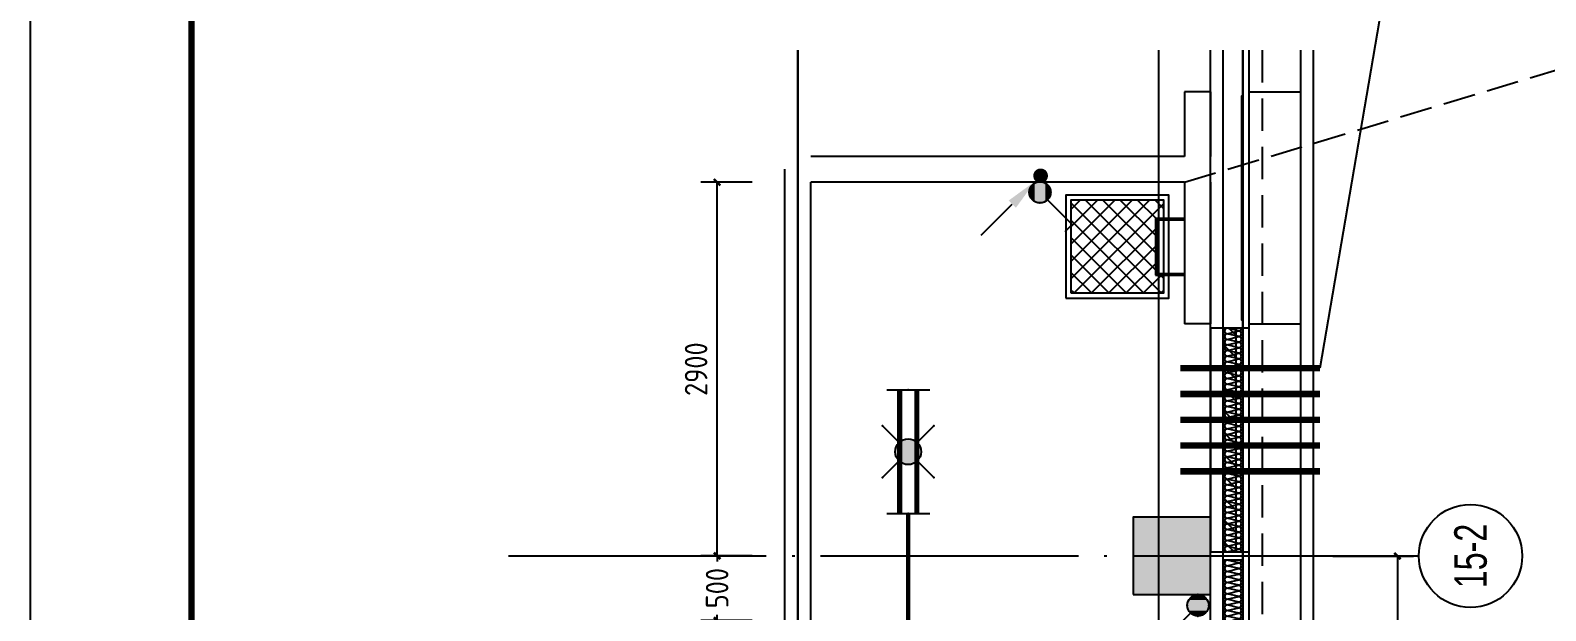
# Model space of a CAD drawing. Extents: x 115799 to 952918, y -190076 to 200966.
# Drawn here: x 886795 to 898547, y 97024 to 101527 of the extents above; entities that cross this region are included whole.
import ezdxf
from ezdxf.enums import TextEntityAlignment as Align

# ---------------------------------------------------------------- set-up
doc = ezdxf.new("R2010")
doc.units = 0
doc.header["$LTSCALE"] = 1000
doc.header["$MEASUREMENT"] = 0
for name, pattern in [('$0$DASH', [0.35, 0.25, -0.1]), ('CACHE', [0.375, 0.25, -0.125]), ('DASHDOT', [1, 0.5, -0.25, 0, -0.25]), ('DOTE', [2.42, 2, -0.2, 0.02, -0.2])]:
    doc.linetypes.add(name, pattern=pattern)
for name, color, linetype in [('00-图签', 7, 'Continuous'), ('01-标注_尺寸', 124, 'Continuous'), ('01-标注_轴线坐标', 132, 'Continuous'), ('02-TEXT_轴号', 7, 'Continuous'), ('15#楼幕墙$0$A-C_玻璃幕墙', 140, 'Continuous'), ('15#楼幕墙$0$A-TECH_结构', 21, 'Continuous'), ('15#楼幕墙$0$A-金属背板', 30, 'Continuous'), ('A-O_散水', 134, 'Continuous'), ('A-TECH_结构', 21, 'Continuous'), ('A_AXIS-轴线', 1, 'DOTE'), ('A_STR-砌块墙', 121, 'Continuous'), ('A_STR-砼柱', 51, 'Continuous'), ('AXIS_TEXT', 7, 'Continuous'), ('C', 4, 'DASHDOT'), ('EQUIP-照明', 3, 'Continuous'), ('LVTRY', 6, 'Continuous'), ('LWIRE', 4, 'Continuous'), ('PUB_HATCH', 8, 'Continuous'), ('TEL_TEXT', 7, 'Continuous'), ('WIRE-照明', 1, 'Continuous'), ('看线', 241, 'Continuous')]:
    doc.layers.add(name, color=color, linetype=linetype)
doc.layers.add('00-防烟分区', color=152, linetype='Continuous', plot=False)
doc.layers.add('000套内', color=226, linetype='Continuous', lineweight=30, plot=False)
doc.styles.add('_TCH_AXIS', font='')
doc.styles.add('_TEL_DIM', font='SIMPLEX.shx', dxfattribs={"width": 0.8, "height": 3.5, "bigfont": 'jd.shx'})
doc.styles.add('COMPLEX', font='COMPLEX')
doc.styles.get("Standard").update_dxf_attribs({"font": 'gbenor.shx', "bigfont": 'gbcbig.shx'})
doc.styles.get('_TCH_AXIS').set_extended_font_data('FZXiHei I-Z08S')
doc.dimstyles.get("Standard").update_dxf_attribs({"dimscale": 100, "dimtxt": 3.5, "dimasz": 1, "dimexe": 2.5, "dimexo": 3, "dimgap": 1.5, "dimtad": 1, "dimdec": 0, "dimzin": 0, "dimdsep": 46, "dimtxsty": 'Standard', "dimblk": 'ARCHTICK', "dimcen": 0.09, "dimadec": 0, "dimazin": 0, "dimtfac": 1, "dimtdec": 0, "dimtix": 1, "dimtmove": 2, "dimatfit": 3, "dimfxl": 0, "dimtolj": 1, "dimtzin": 0, "dimarcsym": 0})
pattern_1 = [(315, (923317.25, 1495294.82), (67.351921, 67.351921), []), (45, (923317.25, 1495294.82), (-67.351921, 67.351921), [])]

# ---------------------------------------------------------------- blocks, each defined once
blk = doc.blocks.new('_FZH')
blk.add_lwpolyline([(-0.5, -0.5), (0.5, -0.5), (0.5, 0.5), (-0.5, 0.5)], close=True)
at = {"layer": 'PUB_HATCH'}
blk.add_solid([(-0.5, -0.5), (0.5, -0.5), (-0.5, 0.5), (0.5, 0.5)], dxfattribs=at)
blk = doc.blocks.new('_AXISO')
blk.add_circle((0, 0), 0.5)
at = {"layer": 'AXIS_TEXT', "style": 'COMPLEX', "width": 1.041667}
blk.add_attdef('A', text='', height=0.56, dxfattribs=at).set_placement((-0.25, -0.28), (0.25, -0.28), align=Align.FIT)
blk = doc.blocks.new('15#楼幕墙$0$$LinePat$岩棉板')
at = {"color": 0}
for p, q in [((0, -17), (12, -67)), ((12, -67), (24, -17))]:
    blk.add_line(p, q, dxfattribs=at)
for centre, start, end in [((12, -17), 0, 180), ((0, -67), 270, 0), ((24, -67), 180, 270)]:
    blk.add_arc(centre, 12, start, end, dxfattribs=at)
at = {"layer": 'Defpoints'}
blk.add_point((0, 0.1), dxfattribs=at)
at = {"layer": 'Defpoints', "color": 0}
blk.add_point((24, -84), dxfattribs=at)
blk = doc.blocks.new('15#楼幕墙$0$保温板')
blk.add_lwpolyline([(0, 20), (1735, 20), (1735, 170), (0, 170)], close=True)
at = {"color": 8, "xscale": 1.80729166516059, "yscale": 1.782568518697715, "zscale": 1.782568518697715}
for p in [(0, 170), (43.375, 170), (86.75, 170), (130.125, 170), (173.5, 170), (216.875, 170), (260.25, 170), (303.625, 170), (347, 170), (390.375, 170), (433.75, 170), (477.125, 170), (520.5, 170), (563.875, 170), (607.25, 170), (650.625, 170), (694, 170), (737.375, 170), (780.75, 170), (824.125, 170), (867.5, 170), (910.875, 170), (954.25, 170), (997.625, 170), (1041, 170), (1084.375, 170), (1127.75, 170), (1171.125, 170), (1214.5, 170), (1257.875, 170), (1301.25, 170), (1344.625, 170), (1388, 170), (1431.375, 170), (1474.75, 170), (1518.125, 170), (1561.5, 170), (1604.875, 170), (1648.25, 170), (1691.625, 170)]:
    blk.add_blockref('15#楼幕墙$0$$LinePat$岩棉板', p, dxfattribs=at)
blk = doc.blocks.new('15#楼幕墙$0$百叶窗-1')
h = blk.add_hatch()
h.set_pattern_fill('ANSI31', color=0, scale=50)
h.set_pattern_definition([(45, (-453853.54, 107861.506), (-56.126601, 56.126601), [])])
h.paths.add_polyline_path([(800, 100), (800, 200), (-350, 200), (-350, 100)])
at = {"color": 0}
blk.add_lwpolyline([(-350, 0), (800, 0), (800, 300), (-350, 300)], close=True, dxfattribs=at)
for points in [[(800, 200), (-350, 200)], [(800, 100), (-350, 100)]]:
    blk.add_lwpolyline(points, dxfattribs=at)
blk = doc.blocks.new('_ArchTick')
at = {"color": 0, "linetype": 'ByBlock', "const_width": 0.4}
blk.add_lwpolyline([(-0.5, -0.5), (0.5, 0.5)], dxfattribs=at)
blk = doc.blocks.new('*D154')
at = {"color": 0, "lineweight": -2, "transparency": 16777216}
for p, q in [((896897, 97448), (897522, 97448)), ((897397, 97448), (897397, 94869)), ((897397, 89348), (897397, 94384)), ((896897, 89348), (897522, 89348))]:
    blk.add_line(p, q, dxfattribs=at)
at = {"layer": 'Defpoints', "color": 0, "transparency": 16777216}
for p in [(896747, 97448), (897397, 97448), (896747, 89348)]:
    blk.add_point(p, dxfattribs=at)
at = {"color": 0, "lineweight": -2, "transparency": 16777216, "xscale": 50, "yscale": 50, "zscale": 50}
for p, rotation in [((897397, 97448), 90), ((897397, 89348), 270)]:
    blk.add_blockref('_ArchTick', p, dxfattribs=dict(at, rotation=rotation))
at = {"color": 0, "transparency": 16777216, "insert": (897397, 94626), "char_height": 175, "attachment_point": 5, "rotation": 90}
blk.add_mtext('\\A1;8100', dxfattribs=at)
blk = doc.blocks.new('人孔')
at = {"layer": 'LVTRY'}
h = blk.add_hatch(dxfattribs=at)
h.set_pattern_fill('ANSI37', color=0, scale=30, angle=-90, style=0)
h.set_pattern_definition(pattern_1)
h.paths.add_polyline_path([(1451379, 353312), (1451379, 352592), (1451519, 352592), (1451519, 352657), (1451960, 352657), (1451960, 352592), (1452099, 352592), (1452099, 353312)])
h = blk.add_hatch(dxfattribs=at)
h.set_pattern_fill('ANSI37', color=0, scale=30, angle=-90, style=0)
h.set_pattern_definition(pattern_1)
h.paths.add_polyline_path([(1451379, 353312), (1451379, 352592), (1451519, 352592), (1451519, 352657), (1451960, 352657), (1451960, 352592), (1452099, 352592), (1452099, 353312)])
at = {"layer": 'LVTRY', "color": 0}
for p, q in [((1451519, 352657), (1451519, 352430)), ((1451519, 352657), (1451960, 352657)), ((1451519, 352657), (1451519, 352430)), ((1451519, 352657), (1451960, 352657)), ((1451532, 352645), (1451532, 352430)), ((1451532, 352645), (1451947, 352645)), ((1451532, 352645), (1451532, 352430)), ((1451532, 352645), (1451947, 352645)), ((1451947, 352645), (1451947, 352430)), ((1451947, 352645), (1451947, 352430)), ((1451960, 352657), (1451960, 352430)), ((1451960, 352657), (1451960, 352430))]:
    blk.add_line(p, q, dxfattribs=at)
for points in [[(1452139, 353352), (1452139, 352552), (1451339, 352552), (1451339, 353352)], [(1452139, 353352), (1452139, 352552), (1451339, 352552), (1451339, 353352)], [(1452099, 353312), (1452099, 352592), (1451379, 352592), (1451379, 353312)], [(1452099, 353312), (1452099, 352592), (1451379, 352592), (1451379, 353312)]]:
    blk.add_lwpolyline(points, close=True, dxfattribs=at)
blk = doc.blocks.new('*D169')
at = {"color": 0, "lineweight": -2, "transparency": 16777216}
for p, q in [((892392, 97449), (891996, 97449)), ((892121, 97449), (892121, 97405)), ((892121, 96948), (892121, 96992)), ((892392, 96948), (891996, 96948))]:
    blk.add_line(p, q, dxfattribs=at)
at = {"layer": 'Defpoints', "color": 0, "transparency": 16777216}
for p in [(892121, 97449), (892542, 97449), (892542, 96948)]:
    blk.add_point(p, dxfattribs=at)
at = {"color": 0, "lineweight": -2, "transparency": 16777216, "xscale": 50, "yscale": 50, "zscale": 50}
for p, rotation in [((892121, 97449), 90), ((892121, 96948), 270)]:
    blk.add_blockref('_ArchTick', p, dxfattribs=dict(at, rotation=rotation))
at = {"color": 0, "transparency": 16777216, "insert": (892121, 97199), "char_height": 175, "attachment_point": 5, "rotation": 90}
blk.add_mtext('\\A1;500', dxfattribs=at)
blk = doc.blocks.new('*D170')
at = {"color": 0, "lineweight": -2, "transparency": 16777216}
for p, q in [((892392, 100348), (891996, 100348)), ((892121, 97449), (892121, 100348)), ((892392, 97449), (891996, 97449))]:
    blk.add_line(p, q, dxfattribs=at)
at = {"layer": 'Defpoints', "color": 0, "transparency": 16777216}
for p in [(892121, 100348), (892542, 100348), (892542, 97449)]:
    blk.add_point(p, dxfattribs=at)
at = {"color": 0, "lineweight": -2, "transparency": 16777216, "xscale": 50, "yscale": 50, "zscale": 50}
for p, rotation in [((892121, 100348), 90), ((892121, 97449), 270)]:
    blk.add_blockref('_ArchTick', p, dxfattribs=dict(at, rotation=rotation))
at = {"color": 0, "transparency": 16777216, "insert": (891958, 98898), "char_height": 175, "attachment_point": 5, "rotation": 90}
blk.add_mtext('\\A1;2900', dxfattribs=at)
blk = doc.blocks.new('$equip$00001160')
for p, q in [((-1.2, 0.417), (-1.2, -0.417)), ((1.2, 0.417), (1.2, -0.417)), ((-1.2, 0.167), (1.2, 0.167)), ((-1.2, -0.167), (1.2, -0.167))]:
    blk.add_line(p, q)
at = {"const_width": 0.1}
for points in [[(-1.2, 0.167), (1.2, 0.167)], [(-1.2, -0.167), (1.2, -0.167)]]:
    blk.add_lwpolyline(points, dxfattribs=at)
at = {"layer": 'EQUIP-照明'}
for p in [(-1.2, 0), (0, 0.167), (1.2, 0), (0, -0.167)]:
    blk.add_point(p, dxfattribs=at)
at = {"layer": 'EQUIP-照明', "flags": 9}
blk.add_attdef('A', (0, 0), '', height=0.00002, dxfattribs=at)
blk = doc.blocks.new('$equip$00002603')
blk.add_hatch(color=256).paths.add_polyline_path([(0.25, 0.5, 1), (-0.25, 0.5, 1)])
for p, q in [((-0.5, 1), (-0.177, 0.677)), ((0.5, 1), (0.177, 0.677)), ((-0.177, 0.323), (-0.5, 0)), ((0.177, 0.323), (0.5, 0))]:
    blk.add_line(p, q)
blk.add_circle((0, 0.5), 0.25)
for p in [(-0.5, 1), (0.5, 1), (-0.5, 0), (0.5, 0)]:
    blk.add_point(p)
at = {"color": 7, "style": '_TEL_DIM', "flags": 1}
blk.add_attdef('A', text='', height=0.000025, dxfattribs=at).set_placement((0, 0), align=Align.MIDDLE_CENTER)
blk = doc.blocks.new('$equip$00001962')
for p, q in [((0.147, 0.356), (0.625, 0.833)), ((0.625, 0.833), (0.766, 0.692))]:
    blk.add_line(p, q)
blk.add_circle((0, 0.208), 0.208)
for p in [(0, 0.417), (-0.208, 0.208), (0, 0), (0.208, 0.208)]:
    blk.add_point(p)
for points in [[(-0.18, 0.313), (0.18, 0.313), (-0.208, 0.208), (0.208, 0.208)], [(-0.104, 0.389), (0.104, 0.389), (-0.18, 0.313), (0.18, 0.313)], [(0, 0.417), (0, 0.417), (-0.104, 0.389), (0.104, 0.389)], [(-0.18, 0.104), (0.18, 0.104), (-0.208, 0.208), (0.208, 0.208)], [(-0.104, 0.028), (0.104, 0.028), (-0.18, 0.104), (0.18, 0.104)], [(0, 0), (0, 0), (-0.104, 0.028), (0.104, 0.028)]]:
    blk.add_solid(points)
at = {"layer": 'TEL_TEXT', "style": '_TEL_DIM', "flags": 1}
blk.add_attdef('A', text='', height=0.00002, dxfattribs=at).set_placement((0, 0), align=Align.MIDDLE_CENTER)
blk = doc.blocks.new('$TelecSys$00000081')
for p, q in [((0.104, 0.104), (0.104, 0.104)), ((-0.104, -0.104), (-0.104, -0.104)), ((-1.15, -1.15), (-0.55, -0.55))]:
    blk.add_line(p, q)
at = {"const_width": 0.142}
blk.add_lwpolyline([(0.071, 0, 1), (-0.071, 0, 1)], format="xyb", close=True, dxfattribs=at)
blk.add_solid([(-0.62, -0.48), (-0.48, -0.62), (-0.1, -0.1)])
at = {"width": 0.8, "flags": 9}
blk.add_attdef('A', (0, 0), '', height=0.00002, rotation=180, dxfattribs=at)

msp = doc.modelspace()

# ---------------------------------------------------------------- linework, layer by layer
msp.add_line((897561.8, 103396.5), (896796.3, 98905.3))
at = {"color": 8, "linetype": '$0$DASH'}
msp.add_line((895747.1, 100348.5), (903576, 102714.5), dxfattribs=at)
for points in [[(896647, 88248.4), (896647, 101372.7)], [(896247, 101048.5), (896647, 101048.5)], [(896247, 99248.5), (896647, 99248.5)], [(896247, 97448.5), (896647, 97448.5)]]:
    msp.add_lwpolyline(points)
at = {"layer": '00-图签'}
msp.add_lwpolyline([(939344.5, 78521), (939344.5, 108221), (886794.5, 108221), (886794.5, 78521)], close=True, dxfattribs=at)
at = {"layer": '00-图签', "const_width": 50}
msp.add_lwpolyline([(938844.5, 79021), (938844.5, 107721), (888044.5, 107721), (888044.5, 79021)], close=True, dxfattribs=at)
at = {"layer": '00-防烟分区'}
msp.add_lwpolyline([(890897.1, 88798.5), (892747.1, 88798.5), (892747.1, 101372.7)], dxfattribs=at)
at = {"layer": '000套内'}
msp.add_lwpolyline([(892747.1, 101372.7), (892747.1, 88798.5), (890897.1, 88798.5)], dxfattribs=at)
at = {"layer": '01-标注_尺寸'}
msp.add_line((895547.2, 89348.5), (895547.2, 101372.7), dxfattribs=at)
at = {"layer": '01-标注_轴线坐标'}
msp.add_line((897047.1, 97448.6), (897563.9, 97448.6), dxfattribs=at)
at = {"layer": '15#楼幕墙$0$A-C_玻璃幕墙'}
for points in [[(894217.1, 88948.5), (895947, 88948.5), (895947, 101372.7)], [(894769.5, 88848.5), (896047, 88848.5), (896047, 101372.7)], [(894769.5, 88648.5), (896247, 88648.5), (896247, 101372.7)], [(894769.5, 88698.5), (896197, 88698.5), (896197, 101372.7)]]:
    msp.add_lwpolyline(points, dxfattribs=at)
at = {"layer": '15#楼幕墙$0$A-TECH_结构'}
msp.add_lwpolyline([(890897.1, 88698.5), (896197, 88698.5), (896197, 101372.7)], dxfattribs=at)
at = {"layer": '15#楼幕墙$0$A-金属背板'}
msp.add_lwpolyline([(896197, 99281), (896197, 101016), (896187, 101016), (896187, 99281)], close=True, dxfattribs=at)
at = {"layer": 'A-O_散水'}
for points in [[(890897.1, 88148.5), (896747.1, 88148.5), (896747.1, 101372.7)], [(890897.1, 88648.5), (896247.1, 88648.5), (896247.1, 101372.7)]]:
    msp.add_lwpolyline(points, dxfattribs=at)
at = {"layer": 'A-O_散水', "linetype": 'CACHE'}
for points in [[(896347.1, 101372.7), (896347.1, 88548.5), (890897.1, 88548.5)], [(890897.1, 88248.5), (896647.1, 88248.5), (896647.1, 101372.7)]]:
    msp.add_lwpolyline(points, dxfattribs=at)
at = {"layer": 'A-TECH_结构', "ltscale": 5}
msp.add_lwpolyline([(896197.1, 101372.7), (896197.2, 88698.5), (890897.1, 88698.5)], dxfattribs=at)
at = {"layer": 'A_AXIS-轴线'}
msp.add_line((890502.7, 97448.6), (897047.1, 97448.6), dxfattribs=at)
at = {"layer": 'A_STR-砌块墙'}
for p, q in [((895747.1, 101048.5), (895747.1, 100548.5)), ((895947.1, 101048.5), (895747.1, 101048.5)), ((895947.1, 101048.5), (895947.1, 100548.5)), ((895747.1, 100548.5), (892847.1, 100548.5)), ((895947.1, 100348.5), (895947.1, 100548.5)), ((892647.1, 89148.5), (892647.1, 100448.5)), ((892847.1, 89148.5), (892847.1, 100348.5)), ((895747.1, 100348.5), (892847.1, 100348.5)), ((895747.1, 100348.5), (895747.1, 99248.5)), ((895947.1, 100348.5), (895947.1, 99248.5)), ((895947.1, 99248.5), (895747.1, 99248.5))]:
    msp.add_line(p, q, dxfattribs=at)
at = {"layer": 'C', "linetype": 'DOTE', "lineweight": -2, "ltscale": 0.2, "const_width": 50}
for points in [[(895714.5, 98905.3), (896796.3, 98905.3)], [(895714.5, 98705.3), (896796.3, 98705.3)], [(895714.5, 98505.3), (896796.3, 98505.3)], [(895714.5, 98305.3), (896796.3, 98305.3)], [(895714.5, 98105.3), (896796.3, 98105.3)]]:
    msp.add_lwpolyline(points, dxfattribs=at)
at = {"layer": 'WIRE-照明', "linetype": 'Continuous', "const_width": 35}
msp.add_lwpolyline([(893603.3, 95137), (893603.3, 97777)], dxfattribs=at)

# ---------------------------------------------------------------- block references
at = {"layer": '01-标注_轴线坐标'}
ref = msp.add_blockref('_AXISO', (897963.9, 97448.6), dxfattribs=dict(at, xscale=800, yscale=800, zscale=800, rotation=89.99999999999999))
ref.add_attrib('A', '15-2', dxfattribs={"layer": '02-TEXT_轴号', "ltscale": 2, "height": 252.11, "rotation": 90, "style": '_TCH_AXIS', "width": 0.548051}).set_placement((898089.9, 97198.5), (898089.9, 97698.6), align=Align.FIT)
at = {"layer": '15#楼幕墙$0$A-C_玻璃幕墙', "rotation": 89.99999999999999}
for p in [(896217, 97481), (896217, 95681)]:
    msp.add_blockref('15#楼幕墙$0$保温板', p, dxfattribs=at)
at = {"layer": 'A_STR-砼柱', "xscale": 600, "yscale": 600, "zscale": 600}
msp.add_blockref('_FZH', (895647.1, 97448.5), dxfattribs=at)
at = {"layer": 'Defpoints', "color": 2, "xscale": 1.508695652176598, "rotation": 270}
msp.add_blockref('15#楼幕墙$0$百叶窗-1', (895947, 98688), dxfattribs=at)
at = {"layer": 'EQUIP-照明', "xscale": 400, "yscale": 400, "zscale": 400}
for name, p, rotation in [('$equip$00001962', (894541.5, 100270.5), 270), ('$equip$00001160', (893603.3, 98257), 90), ('$equip$00002603', (893802.8, 98257), 90), ('$equip$00001962', (895850.5, 97148.5), 180)]:
    msp.add_blockref(name, p, dxfattribs=dict(at, rotation=rotation))
at = {"layer": 'LWIRE', "xscale": 400, "yscale": 400, "zscale": 400}
msp.add_blockref('$TelecSys$00000081', (894630, 100398), dxfattribs=at)
at = {"layer": '看线', "color": 8, "xscale": -1, "rotation": 90}
msp.add_blockref('人孔', (1248176.8, 1551587.9), dxfattribs=at)

# ---------------------------------------------------------------- dimensions: what is measured, and where the dimension line sits
dim = msp.add_aligned_dim(p1=(892542.4, 97448.6), p2=(892542.4, 100348.4), distance=421.5, dimstyle='Standard', override={"dimscale": 50})
dim.commit()
dim.dimension.update_dxf_attribs({"geometry": '*D170', "text_midpoint": (891958.4, 98898.5)})
for base, p1, p2, picture, middle in [((892120.9, 97448.6), (892542.4, 96948.5), (892542.4, 97448.6), '*D169', (892120.9, 97198.5)), ((897397, 97448.5), (896747.1, 89348.5), (896747.1, 97448.5), '*D154', (897397, 94626.5))]:
    dim = msp.add_linear_dim(base=base, p1=p1, p2=p2, angle=90, dimstyle='Standard', override={"dimscale": 50})
    dim.commit()
    dim.dimension.update_dxf_attribs({"geometry": picture, "text_midpoint": middle, "dimtype": 161})

doc.saveas('drawing.dxf')
